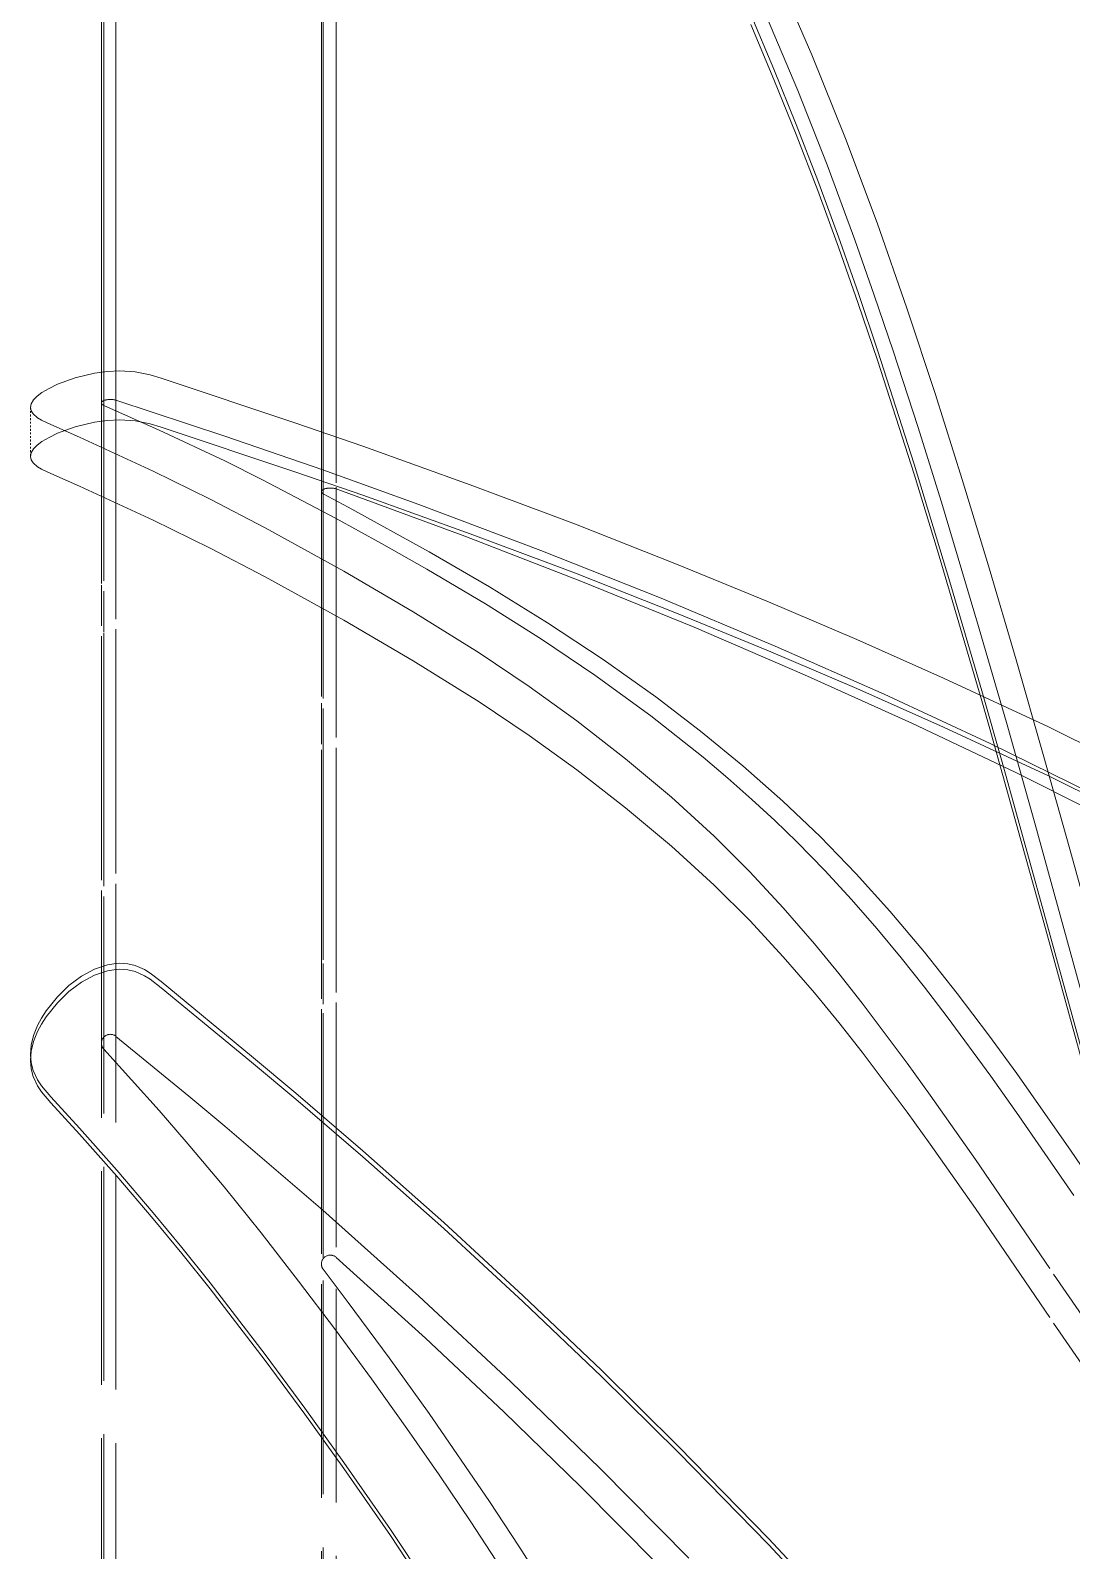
# Model space of a CAD drawing. Header units: millimetres. Extents: x 2647 to 34760, y 2046 to 24755.
# Drawn here: x 14216.6 to 14275.1, y 11770.1 to 11855.4 of the extents above; entities that cross this region are included whole.
import ezdxf

# ---------------------------------------------------------------- set-up
doc = ezdxf.new("R2010")
doc.units = ezdxf.units.MM
doc.linetypes.add('DASHED', pattern=[15, 12, -3])

# ---------------------------------------------------------------- blocks, each defined once
blk = doc.blocks.new('A$C637D7238')
at = {"color": 7, "linetype": 'DASHED', "lineweight": 13}
for p, q in [((86.196, 2398.999), (86.196, 1472.401)), ((86.326, 2398.905), (86.326, 1472.267)), ((87.013, 2399.108), (87.013, 1472.555)), ((98.555, 2395.432), (98.555, 1467.424)), ((98.657, 2395.344), (98.657, 1467.304)), ((99.388, 2395.54), (99.388, 1467.573)), ((98.657, 2128.134), (98.657, 1314.58)), ((98.555, 2127.926), (98.555, 1314.4)), ((99.388, 2127.668), (99.388, 1314.178)), ((86.196, 2119.268), (86.196, 1306.978)), ((86.326, 2119.502), (86.326, 1307.178)), ((87.013, 2118.998), (87.013, 1306.748))]:
    blk.add_line(p, q, dxfattribs=at)
at = {"color": 7, "linetype": 'DASHED', "lineweight": 13, "ltscale": 0.190504}
blk.add_line((87.013, 1551.139), (87.013, 1436.837), dxfattribs=at)
at = {"color": 7, "linetype": 'DASHED', "lineweight": 13, "ltscale": 0.190513}
blk.add_line((86.196, 1550.761), (86.196, 1436.453), dxfattribs=at)
at = {"color": 7, "linetype": 'DASHED', "lineweight": 13, "ltscale": 0.190522}
blk.add_line((86.326, 1550.432), (86.326, 1436.119), dxfattribs=at)
at = {"color": 7, "linetype": 'DASHED', "lineweight": 13, "ltscale": 0.190804}
blk.add_line((98.555, 1538.536), (98.555, 1424.054), dxfattribs=at)
at = {"color": 7, "linetype": 'DASHED', "lineweight": 13, "ltscale": 0.19081}
blk.add_line((98.657, 1538.24), (98.657, 1423.754), dxfattribs=at)
at = {"color": 7, "linetype": 'DASHED', "lineweight": 13, "ltscale": 0.190795}
blk.add_line((99.388, 1538.901), (99.388, 1424.424), dxfattribs=at)
at = {"color": 7, "linetype": 'DASHED', "lineweight": 13, "ltscale": 0.004585}
blk.add_line((82.206, 1472.145), (82.206, 1469.394), dxfattribs=at)
at = {"color": 7, "linetype": 'DASHED', "lineweight": 13, "ltscale": 0.00056572}
blk.add_line((82.206, 1435.814), (82.206, 1435.475), dxfattribs=at)
at = {"color": 7, "linetype": 'DASHED', "lineweight": 13}
for points in [[(122.673, 1494.215), (123.978, 1491.139), (125.227, 1488.045), (126.439, 1484.894), (127.603, 1481.723), (128.718, 1478.553), (129.795, 1475.368), (131.853, 1468.963), (133.862, 1462.359), (135.65, 1456.242), (136.832, 1452.097), (139.148, 1443.789), (142.483, 1431.632), (155.004, 1386.511)], [(123.564, 1494.099), (125.31, 1489.954), (126.958, 1485.775), (128.521, 1481.556), (129.615, 1478.447), (130.673, 1475.325), (132.053, 1471.085), (133.384, 1466.829), (135.476, 1459.859), (137.074, 1454.335), (138.637, 1448.799), (141.545, 1438.277), (146.769, 1419.228), (151.718, 1401.506)], [(122.672, 1493.65), (123.977, 1490.574), (125.226, 1487.48), (126.438, 1484.329), (127.602, 1481.159), (128.717, 1477.989), (129.794, 1474.804), (131.852, 1468.4), (133.165, 1464.12), (135.649, 1455.68), (136.066, 1454.227), (139.147, 1443.227), (142.678, 1430.353), (148.738, 1408.43), (154.927, 1386.225)], [(117.333, 1510.17), (119.712, 1505.706), (121.968, 1501.177), (124.1, 1496.588), (126.109, 1491.944), (127.996, 1487.247), (129.769, 1482.508), (131.444, 1477.733), (133.035, 1472.931), (134.558, 1468.106), (136.029, 1463.265)], [(89.552, 1473.788), (88.937, 1473.978), (88.093, 1474.15), (87.235, 1474.202), (86.537, 1474.167), (85.81, 1474.068), (84.721, 1473.81), (83.72, 1473.448), (83.252, 1473.222), (82.856, 1472.984), (82.588, 1472.779), (82.387, 1472.574), (82.252, 1472.355), (82.206, 1472.145)], [(89.552, 1473.788), (97.111, 1471.276), (100.882, 1469.975), (106.921, 1467.811), (112.826, 1465.591), (118.604, 1463.317), (123.665, 1461.239), (128.641, 1459.113), (133.494, 1456.956), (139.394, 1454.207), (145.103, 1451.394)], [(87.013, 1472.555), (93.128, 1470.532), (98.632, 1468.64), (104.035, 1466.702), (110.879, 1464.123), (117.547, 1461.471), (124.04, 1458.75), (130.174, 1456.046), (136.126, 1453.279), (141.879, 1450.448)], [(82.206, 1472.145), (82.245, 1471.96), (82.358, 1471.786), (82.613, 1471.573), (82.837, 1471.442), (83.364, 1471.195)], [(140.82, 1427.902), (137.737, 1432.371), (136.155, 1434.602), (133.7, 1437.938), (132.431, 1439.594), (131.119, 1441.244), (129.755, 1442.888), (128.33, 1444.522), (126.834, 1446.147), (125.258, 1447.76), (124.026, 1448.953), (122.744, 1450.138), (121.394, 1451.331), (119.992, 1452.514), (117.058, 1454.836), (113.923, 1457.114), (110.918, 1459.136), (107.765, 1461.121), (104.48, 1463.073), (101.939, 1464.516), (99.338, 1465.942), (95.24, 1468.092), (93.126, 1469.145), (89.434, 1470.883), (86.326, 1472.267)], [(89.552, 1471.037), (88.937, 1471.227), (88.093, 1471.399), (87.235, 1471.451), (86.537, 1471.416), (85.81, 1471.317), (84.721, 1471.059), (83.72, 1470.697), (83.252, 1470.471), (82.856, 1470.233), (82.588, 1470.028), (82.387, 1469.823), (82.252, 1469.604), (82.206, 1469.394)], [(146.487, 1413.598), (139.467, 1423.8), (135.291, 1429.918), (132.76, 1433.532), (131.461, 1435.334), (128.941, 1438.695), (127.624, 1440.368), (126.259, 1442.029), (124.495, 1444.061), (122.614, 1446.083), (120.613, 1448.074), (118.216, 1450.267), (115.647, 1452.428), (112.904, 1454.554), (110.23, 1456.475), (107.412, 1458.364), (103.707, 1460.68), (99.818, 1462.951), (95.394, 1465.384), (92.301, 1467.001), (89.112, 1468.58), (84.972, 1470.484), (83.364, 1471.195)], [(89.552, 1471.037), (97.111, 1468.525), (100.882, 1467.224), (106.921, 1465.06), (112.826, 1462.84), (118.604, 1460.566), (123.665, 1458.487), (128.641, 1456.362), (133.494, 1454.205), (139.394, 1451.456), (145.103, 1448.642)], [(82.206, 1469.394), (82.245, 1469.209), (82.358, 1469.035), (82.613, 1468.822), (82.837, 1468.691), (83.364, 1468.444)], [(149.331, 1406.773), (146.487, 1410.847), (139.467, 1421.049), (135.291, 1427.167), (132.76, 1430.781), (131.461, 1432.583), (128.941, 1435.944), (127.624, 1437.617), (126.259, 1439.278), (124.495, 1441.31), (122.614, 1443.332), (120.613, 1445.323), (118.216, 1447.516), (115.647, 1449.677), (112.904, 1451.803), (110.23, 1453.724), (107.412, 1455.613), (103.707, 1457.929), (99.818, 1460.2), (95.394, 1462.633), (92.301, 1464.25), (89.112, 1465.829), (84.972, 1467.733), (83.364, 1468.444)], [(99.388, 1467.573), (106.609, 1464.926), (113.135, 1462.398), (119.498, 1459.804), (125.696, 1457.145), (131.723, 1454.426), (137.56, 1451.644), (141.813, 1449.509), (145.956, 1447.336), (150.007, 1445.122), (153.992, 1442.868), (159.43, 1439.683), (164.749, 1436.433), (167.557, 1434.649), (170.285, 1432.855), (172.919, 1431.056), (175.461, 1429.25)], [(117.333, 1455.9), (114.378, 1457.995), (111.26, 1460.051), (107.996, 1462.069), (104.602, 1464.051), (100.065, 1466.556), (98.657, 1467.304)], [(136.029, 1463.265), (137.587, 1457.971), (139.107, 1452.664), (140.598, 1447.348), (143.24, 1437.765), (144.992, 1431.365)], [(136.029, 1436.917), (134.273, 1439.244), (132.436, 1441.564), (130.493, 1443.873), (128.603, 1445.97), (126.583, 1448.049), (124.48, 1450.049), (122.237, 1452.026), (119.854, 1453.977), (117.333, 1455.9)], [(89.552, 1439.909), (88.937, 1440.381), (88.612, 1440.582), (88.093, 1440.809), (87.676, 1440.909), (87.235, 1440.94), (86.891, 1440.917), (86.537, 1440.853), (85.81, 1440.606), (85.079, 1440.21), (84.372, 1439.686), (83.72, 1439.06), (83.091, 1438.272), (82.83, 1437.859), (82.61, 1437.441), (82.387, 1436.884), (82.252, 1436.338), (82.206, 1435.814)], [(89.552, 1439.569), (88.937, 1440.042), (88.612, 1440.243), (88.093, 1440.47), (87.676, 1440.569), (87.235, 1440.601), (86.891, 1440.577), (86.537, 1440.514), (85.81, 1440.266), (85.079, 1439.871), (84.372, 1439.347), (83.72, 1438.721), (83.091, 1437.933), (82.83, 1437.52), (82.61, 1437.101), (82.387, 1436.544), (82.252, 1435.999), (82.206, 1435.475)], [(89.552, 1439.909), (94.633, 1435.731), (97.111, 1433.65), (100.882, 1430.408), (105.424, 1426.377), (109.89, 1422.269), (114.282, 1418.084), (118.604, 1413.822), (123.665, 1408.643), (128.641, 1403.348)], [(89.552, 1439.569), (94.633, 1435.391), (97.111, 1433.311), (100.882, 1430.069), (105.424, 1426.038), (109.89, 1421.93), (114.282, 1417.745), (118.604, 1413.483), (123.665, 1408.304), (128.641, 1403.009)], [(87.013, 1436.837), (91.098, 1433.486), (93.128, 1431.795), (98.632, 1427.082), (104.035, 1422.254), (109.185, 1417.453), (114.235, 1412.548), (119.187, 1407.543)], [(144.992, 1424.056), (140.674, 1430.384), (137.615, 1434.742), (136.029, 1436.917)], [(82.206, 1435.814), (82.245, 1435.353), (82.358, 1434.921), (82.613, 1434.39), (82.837, 1434.062), (83.364, 1433.448)], [(109.359, 1405.889), (106.956, 1409.575), (105.175, 1412.208), (103.358, 1414.817), (101.366, 1417.602), (99.338, 1420.362), (97.276, 1423.096), (95.174, 1425.799), (93.093, 1428.382), (90.959, 1430.921), (89.434, 1432.67), (86.326, 1436.119)], [(82.206, 1435.475), (82.245, 1435.014), (82.358, 1434.581), (82.613, 1434.05), (82.837, 1433.723), (83.364, 1433.109)], [(104.964, 1405.34), (102.43, 1409.149), (99.818, 1412.91), (97.628, 1415.955), (95.394, 1418.972), (92.301, 1423), (90.72, 1424.98), (89.112, 1426.932), (87.068, 1429.32), (84.972, 1431.677), (83.364, 1433.448)], [(104.964, 1405.001), (102.43, 1408.81), (99.818, 1412.571), (97.628, 1415.616), (95.394, 1418.632), (92.301, 1422.66), (90.72, 1424.64), (89.112, 1426.593), (87.068, 1428.981), (84.972, 1431.338), (83.364, 1433.109)], [(99.388, 1424.424), (104.397, 1419.892), (108.803, 1415.75), (113.135, 1411.533), (117.395, 1407.241), (121.582, 1402.878), (125.696, 1398.446), (129.734, 1393.946), (133.691, 1389.379), (137.56, 1384.741), (141.813, 1379.422), (145.956, 1374.007), (150.007, 1368.493), (153.992, 1362.876), (156.721, 1358.931), (159.43, 1354.941), (162.109, 1350.91), (164.749, 1346.846), (167.557, 1342.399), (170.285, 1337.93), (172.919, 1333.449), (175.461, 1328.951)], [(117.333, 1395.344), (115.381, 1398.835), (113.356, 1402.282), (111.26, 1405.686), (109.646, 1408.211), (107.996, 1410.713), (104.602, 1415.65), (102.355, 1418.786), (100.065, 1421.89), (98.657, 1423.754)]]:
    blk.add_lwpolyline(points, dxfattribs=at)
for centre, ratio, start_param, end_param in [((86.696, 1472.401), 0.398819, 4.02495, 6.283167), ((86.696, 1472.401), 0.398819, 6.283167, 7.020072), ((99.055, 1467.424), 0.398819, 3.9837, 6.283222), ((99.055, 1467.424), 0.398819, 0.000037, 0.648503), ((86.696, 1436.453), 0.99358, 4.02495, 6.283167), ((86.696, 1436.453), 0.99358, 6.283167, 7.020072), ((99.055, 1424.054), 0.99358, 3.9837, 6.283222), ((99.055, 1424.054), 0.99358, 0.000037, 0.648503)]:
    blk.add_ellipse(centre, major_axis=(-0.5, 0), ratio=ratio, start_param=start_param, end_param=end_param, dxfattribs=at)
blk = doc.blocks.new('1')
at = {"color": 7}
blk.add_blockref('A$C637D7238', (14134.401, 10362.118), dxfattribs=at)

msp = doc.modelspace()

# ---------------------------------------------------------------- block references
msp.add_blockref('1', (0, 0))

doc.saveas('drawing.dxf')
